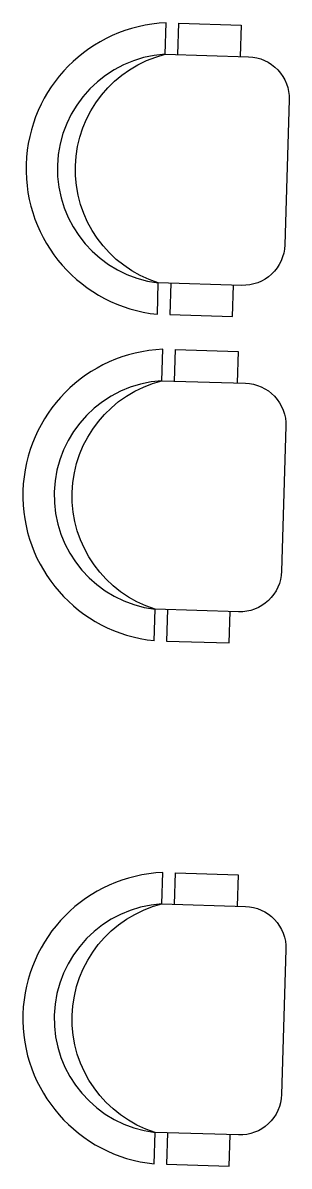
# Model space of a CAD drawing. Header units: millimetres. Extents: x 10088 to 21623, y -4423 to -852.
# Drawn here: x 12166.3 to 12223.7, y -3634.9 to -3388.5 of the extents above; entities that cross this region are included whole.
import ezdxf

# ---------------------------------------------------------------- set-up
doc = ezdxf.new("R2010")
doc.units = ezdxf.units.MM
doc.layers.add('TEFRIS', color=11, linetype='Continuous')

# ---------------------------------------------------------------- blocks, each defined once
blk = doc.blocks.new('qwerty')
at = {"layer": 'TEFRIS'}
for p, q in [((12206.35, -3395.28), (12206.56, -3388.51)), ((12204.66, -3451.32), (12204.87, -3444.55)), ((12205.66, -3465.64), (12205.87, -3458.87)), ((12203.97, -3521.68), (12204.18, -3514.91)), ((12205.66, -3578.41), (12205.87, -3571.65)), ((12203.97, -3634.46), (12204.18, -3627.69))]:
    blk.add_line(p, q, dxfattribs=at)
for points in [[(12209.05, -3395.36), (12209.26, -3388.59), (12222.75, -3389), (12222.55, -3395.76)], [(12207.57, -3444.63), (12207.36, -3451.4), (12220.86, -3451.81), (12221.06, -3445.04)], [(12208.36, -3465.72), (12208.56, -3458.95), (12222.06, -3459.36), (12221.85, -3466.12)], [(12206.87, -3514.99), (12206.67, -3521.76), (12220.16, -3522.17), (12220.37, -3515.4)], [(12208.36, -3578.5), (12208.56, -3571.73), (12222.06, -3572.13), (12221.85, -3578.9)], [(12206.87, -3627.77), (12206.67, -3634.54), (12220.16, -3634.94), (12220.37, -3628.18)]]:
    blk.add_lwpolyline(points, dxfattribs=at)
for points in [[(12204.87, -3444.55, -0.755929), (12206.35, -3395.28, -0.755929)], [(12206.35, -3395.28), (12224.34, -3395.82, -0.414214), (12233.07, -3405.09), (12232.13, -3436.37, -0.414214), (12222.86, -3445.09), (12204.87, -3444.55)], [(12204.18, -3514.91, -0.755929), (12205.66, -3465.64, -0.755929)], [(12205.66, -3465.64), (12223.65, -3466.18, -0.414214), (12232.38, -3475.45), (12231.44, -3506.73, -0.414214), (12222.17, -3515.45), (12204.18, -3514.91)], [(12204.18, -3627.69, -0.755929), (12205.66, -3578.41, -0.755929)], [(12205.66, -3578.41), (12223.65, -3578.96, -0.414214), (12232.38, -3588.22), (12231.44, -3619.51, -0.414214), (12222.17, -3628.23), (12204.18, -3627.69)]]:
    blk.add_lwpolyline(points, format="xyb", dxfattribs=at)
for centre, radius, start, end in [((12207.86, -3419.98), 31.5, 92.3697, 264.1776), ((12207.86, -3419.98), 24.75, 93.4895, 263.0577), ((12207.17, -3490.34), 31.5, 92.3697, 264.1776), ((12207.17, -3490.34), 24.75, 93.4895, 263.0577), ((12207.17, -3603.12), 31.5, 92.3697, 264.1776), ((12207.17, -3603.12), 24.75, 93.4895, 263.0577)]:
    blk.add_arc(centre, radius, start, end, dxfattribs=at)

msp = doc.modelspace()

# ---------------------------------------------------------------- block references
msp.add_blockref('qwerty', (-9.39, 0))

doc.saveas('drawing.dxf')
